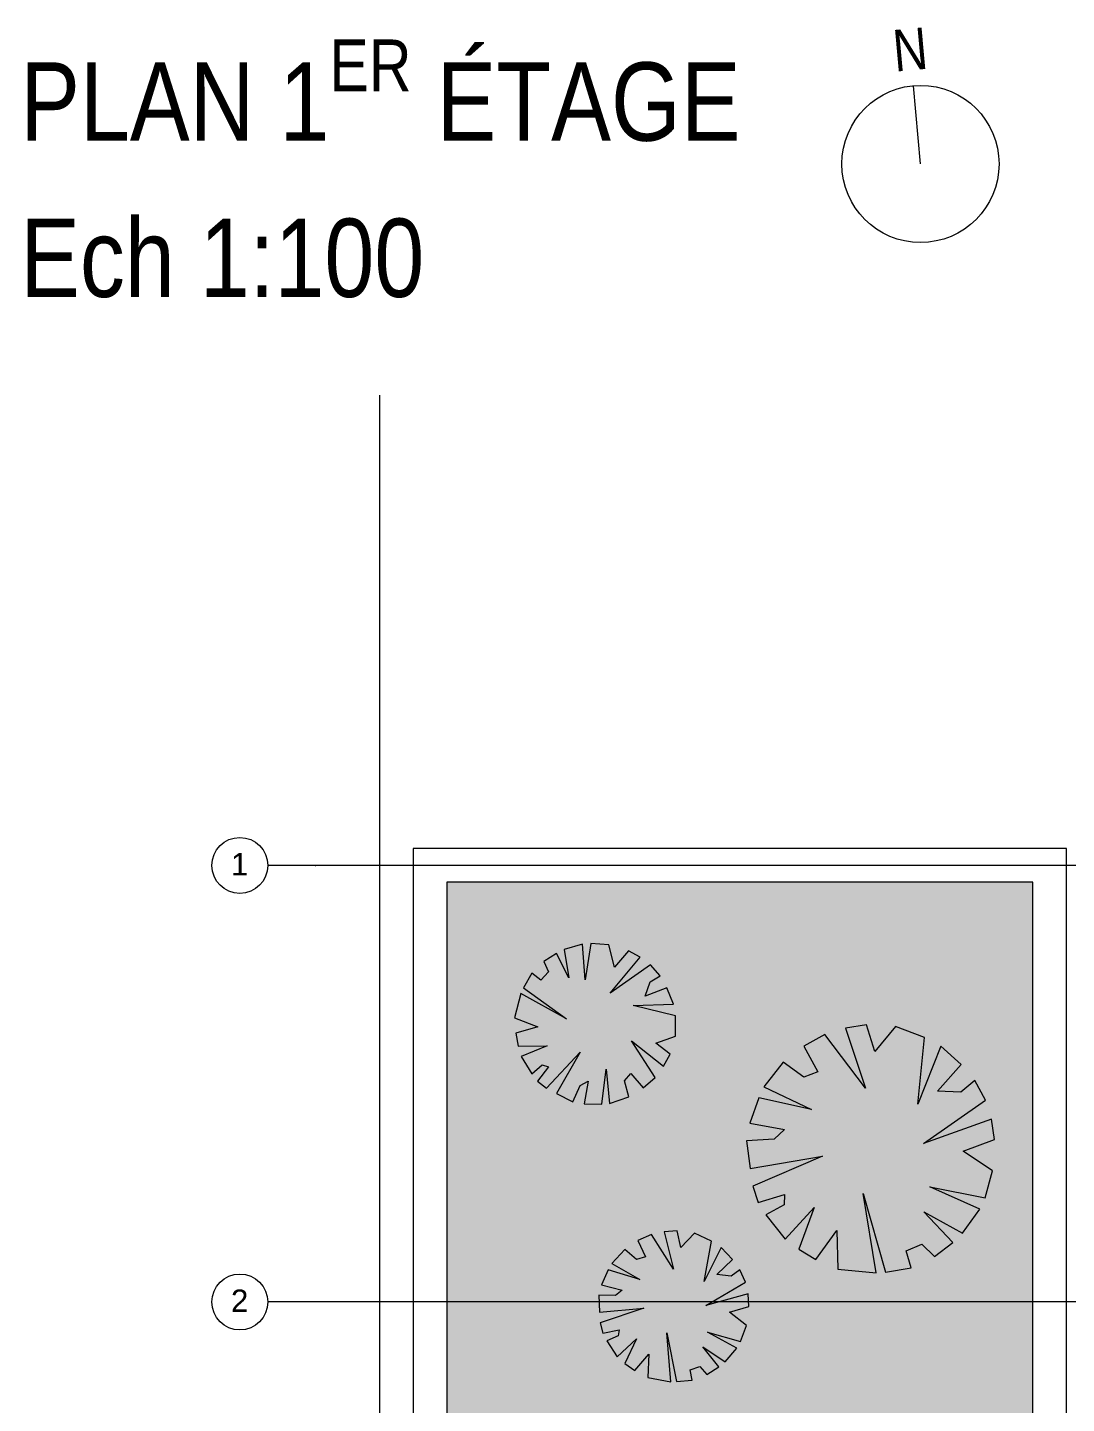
# Model space of a CAD drawing. Header units: centimetres. Extents: x -4381 to 5639, y -3920 to 4826.
# Drawn here: x 45.74 to 55.03, y 71.13 to 83.43 of the extents above; entities that cross this region are included whole.
import ezdxf

# ---------------------------------------------------------------- set-up
doc = ezdxf.new("R2010")
doc.units = ezdxf.units.CM
doc.header["$MEASUREMENT"] = 0
for name, color, linetype, lineweight in [('00-TREES_Pen_No__1', 7, 'Continuous', 5), ('0_Pen_No__1', 7, 'Continuous', 5), ('0_Pen_No__7', 7, 'Continuous', 5), ('Dalles_Pen_No__1', 7, 'Continuous', 5), ('FILES_Pen_No__2', 8, 'Continuous', 5)]:
    doc.layers.add(name, color=color, linetype=linetype, lineweight=lineweight)
for name, color, linetype, lineweight, true_color in [('00-TREES_Pen_No__183', 7, 'Continuous', 5, 0xcaedab), ('00-TREES_Pen_No__185', 7, 'Continuous', 5, 0xbce39b), ('0_Pen_No__58', 7, 'Continuous', 5, 0xdf0000), ('Dalles_Pen_No__181', 7, 'Continuous', 5, 0xddeaa8)]:
    doc.layers.add(name, color=color, linetype=linetype, lineweight=lineweight, true_color=true_color)
doc.styles.add('GENERATED_STYLE_2', font='')
doc.styles.add('GENERATED_STYLE_3', font='arial.ttf')
doc.styles.get('GENERATED_STYLE_2').set_extended_font_data('Arial Narrow Occidental')

msp = doc.modelspace()

# ---------------------------------------------------------------- hatches: boundary and pattern name
at = {"layer": '00-TREES_Pen_No__183', "linetype": 'Continuous', "lineweight": 0, "ltscale": 10, "true_color": 0xd8eaa8}
msp.add_hatch(color=61, dxfattribs=at).paths.add_polyline_path([(52.15977, 72.2173), (52.11072, 72.32782), (52.03075, 72.2715), (51.90365, 72.28578), (52.04366, 72.42052), (51.94247, 72.52859), (51.7917, 72.22409), (51.85765, 72.58294), (51.70371, 72.65467), (51.58199, 72.52877), (51.54873, 72.67722), (51.43361, 72.6671), (51.51597, 72.33448), (51.31876, 72.64224), (51.19881, 72.58912), (51.2651, 72.444), (51.18693, 72.42077), (51.08108, 72.51015), (50.96447, 72.38592), (51.21433, 72.24152), (50.93258, 72.32895), (50.87296, 72.19544), (51.05859, 72.1459), (50.99908, 72.09841), (50.84801, 72.10105), (50.85481, 71.94892), (51.25247, 71.98548), (50.86252, 71.8532), (50.88419, 71.76112), (51.02975, 71.79331), (51.02353, 71.73798), (50.92076, 71.69244), (51.01427, 71.5512), (51.18582, 71.71014), (51.0832, 71.49085), (51.17175, 71.42837), (51.29714, 71.57543), (51.28633, 71.36534), (51.49299, 71.32877), (51.45713, 71.76448), (51.54429, 71.3294), (51.68391, 71.34199), (51.66459, 71.43594), (51.75316, 71.46441), (51.81561, 71.39335), (51.9211, 71.46026), (51.77789, 71.63974), (51.97799, 71.50584), (52.08144, 71.62868), (51.82092, 71.77194), (52.11567, 71.68822), (52.16757, 71.83094), (52.01762, 71.94961), (52.19097, 71.99928), (52.18381, 72.11214), (51.80591, 72.00862)])
at = {"layer": '00-TREES_Pen_No__185', "linetype": 'Continuous', "lineweight": 0, "ltscale": 10, "true_color": 0xcce9b3}
msp.add_hatch(color=254, dxfattribs=at).paths.add_polyline_path([(51.31984, 74.6029, 1), (49.95735, 74.34574, 1)])
at = {"layer": '00-TREES_Pen_No__185', "linetype": 'Continuous', "lineweight": 0, "ltscale": 10, "true_color": 0xbae3ab}
msp.add_hatch(color=9, dxfattribs=at).paths.add_polyline_path([(54.30425, 73.84436), (54.20929, 74.01908), (54.08562, 73.91622), (53.8754, 73.92289), (54.08715, 74.1622), (53.90704, 74.32601), (53.70002, 73.80701), (53.76085, 74.40394), (53.49906, 74.50124), (53.31611, 74.27881), (53.24203, 74.51777), (53.05466, 74.48603), (53.23348, 73.95164), (52.86967, 74.43013), (52.68005, 74.32727), (52.80783, 74.09812), (52.68275, 74.04974), (52.49746, 74.18231), (52.32268, 73.9633), (52.75128, 73.75951), (52.2779, 73.86572), (52.19776, 73.63901), (52.50858, 73.58225), (52.41728, 73.49657), (52.1693, 73.481), (52.20049, 73.23252), (52.84753, 73.34484), (52.22575, 73.07662), (52.2734, 72.92853), (52.50776, 73.00049), (52.50485, 72.90897), (52.34239, 72.82077), (52.51429, 72.60156), (52.77454, 72.8847), (52.63523, 72.51173), (52.78861, 72.42098), (52.97477, 72.67855), (52.98474, 72.33274), (53.32832, 72.30002), (53.21212, 73.00954), (53.41232, 72.30783), (53.63953, 72.34685), (53.59548, 72.49832), (53.73693, 72.55664), (53.84866, 72.4484), (54.01276, 72.57197), (53.75436, 72.84732), (54.1, 72.65418), (54.2534, 72.86917), (53.80748, 73.06968), (54.30166, 72.97128), (54.36794, 73.21207), (54.10651, 73.38684), (54.38412, 73.4911), (54.35751, 73.67516), (53.75168, 73.45569)])
at = {"layer": 'Dalles_Pen_No__181', "linetype": 'Continuous', "lineweight": 0, "ltscale": 10, "true_color": 0x6e7554}
msp.add_hatch(color=67, dxfattribs=at).paths.add_polyline_path([(49.49132, 65.79063), (54.72844, 65.79062), (54.72844, 75.79062), (49.49132, 75.79062)])

# ---------------------------------------------------------------- linework, layer by layer
at = {"layer": '00-TREES_Pen_No__1', "linetype": 'Continuous', "ltscale": 10}
for p, q in [((53.24203, 74.51777), (53.05466, 74.48603)), ((53.31611, 74.27881), (53.24203, 74.51777)), ((53.49906, 74.50124), (53.31611, 74.27881)), ((53.76085, 74.40394), (53.49906, 74.50124)), ((52.86967, 74.43013), (52.68005, 74.32727)), ((53.23348, 73.95164), (52.86967, 74.43013)), ((53.05466, 74.48603), (53.23348, 73.95164)), ((53.70002, 73.80701), (53.76085, 74.40394)), ((52.68005, 74.32727), (52.80783, 74.09812)), ((53.90704, 74.32601), (53.70002, 73.80701)), ((54.08715, 74.1622), (53.90704, 74.32601)), ((52.49746, 74.18231), (52.32268, 73.9633)), ((52.68275, 74.04974), (52.49746, 74.18231)), ((53.8754, 73.92289), (54.08715, 74.1622)), ((52.80783, 74.09812), (52.68275, 74.04974)), ((54.20929, 74.01908), (54.08562, 73.91622)), ((54.30425, 73.84436), (54.20929, 74.01908)), ((52.32268, 73.9633), (52.75128, 73.75951)), ((54.08562, 73.91622), (53.8754, 73.92289)), ((52.2779, 73.86572), (52.19776, 73.63901)), ((52.75128, 73.75951), (52.2779, 73.86572)), ((53.75168, 73.45569), (54.30425, 73.84436)), ((52.19776, 73.63901), (52.50858, 73.58225)), ((54.35751, 73.67516), (53.75168, 73.45569)), ((54.38412, 73.4911), (54.35751, 73.67516)), ((52.50858, 73.58225), (52.41728, 73.49657)), ((52.41728, 73.49657), (52.1693, 73.481)), ((52.1693, 73.481), (52.20049, 73.23252)), ((54.10651, 73.38684), (54.38412, 73.4911)), ((54.36794, 73.21207), (54.10651, 73.38684)), ((52.20049, 73.23252), (52.84753, 73.34484)), ((52.84753, 73.34484), (52.22575, 73.07662)), ((54.30166, 72.97128), (54.36794, 73.21207)), ((52.22575, 73.07662), (52.2734, 72.92853)), ((54.2534, 72.86917), (53.80748, 73.06968)), ((53.80748, 73.06968), (54.30166, 72.97128)), ((52.2734, 72.92853), (52.50776, 73.00049)), ((52.50485, 72.90897), (52.34239, 72.82077)), ((52.50776, 73.00049), (52.50485, 72.90897)), ((53.32832, 72.30002), (53.21212, 73.00954)), ((53.21212, 73.00954), (53.41232, 72.30783)), ((52.34239, 72.82077), (52.51429, 72.60156)), ((52.51429, 72.60156), (52.77454, 72.8847)), ((52.77454, 72.8847), (52.63523, 72.51173)), ((54.01276, 72.57197), (53.75436, 72.84732)), ((53.75436, 72.84732), (54.1, 72.65418)), ((54.1, 72.65418), (54.2534, 72.86917)), ((51.54873, 72.67722), (51.43361, 72.6671)), ((51.43361, 72.6671), (51.51597, 72.33448)), ((51.58199, 72.52877), (51.54873, 72.67722)), ((51.70371, 72.65467), (51.58199, 72.52877)), ((51.85765, 72.58294), (51.70371, 72.65467)), ((52.78861, 72.42098), (52.97477, 72.67855)), ((52.97477, 72.67855), (52.98474, 72.33274)), ((51.31876, 72.64223), (51.19881, 72.58912)), ((51.19881, 72.58912), (51.2651, 72.444)), ((51.51597, 72.33448), (51.31876, 72.64223)), ((51.7917, 72.22409), (51.85765, 72.58294)), ((51.94247, 72.52859), (51.7917, 72.22409)), ((52.04366, 72.42052), (51.94247, 72.52859)), ((53.59548, 72.49832), (53.73693, 72.55664)), ((53.73693, 72.55664), (53.84866, 72.4484)), ((53.84866, 72.4484), (54.01276, 72.57197)), ((51.08108, 72.51015), (50.96447, 72.38592)), ((51.18693, 72.42077), (51.08108, 72.51015)), ((51.2651, 72.444), (51.18693, 72.42077)), ((51.90365, 72.28578), (52.04366, 72.42052)), ((52.63523, 72.51173), (52.78861, 72.42098)), ((53.63953, 72.34685), (53.59548, 72.49832)), ((50.93258, 72.32895), (50.87296, 72.19544)), ((51.21433, 72.24152), (50.93258, 72.32895)), ((50.96447, 72.38592), (51.21433, 72.24152)), ((52.03075, 72.2715), (51.90365, 72.28578)), ((52.11072, 72.32782), (52.03075, 72.2715)), ((52.15977, 72.2173), (52.11072, 72.32782)), ((52.98474, 72.33274), (53.32832, 72.30002)), ((53.41232, 72.30783), (53.63953, 72.34685)), ((50.87296, 72.19544), (51.05859, 72.1459)), ((51.80591, 72.00862), (52.15977, 72.2173)), ((50.99908, 72.09841), (50.84801, 72.10105)), ((50.84801, 72.10105), (50.85481, 71.94892)), ((51.05859, 72.1459), (50.99908, 72.09841)), ((52.18381, 72.11214), (51.80591, 72.00862)), ((52.19097, 71.99928), (52.18381, 72.11214)), ((50.85481, 71.94892), (51.25247, 71.98548)), ((51.25247, 71.98548), (50.86252, 71.8532)), ((52.01762, 71.94961), (52.19097, 71.99928)), ((52.16757, 71.83094), (52.01762, 71.94961)), ((50.86252, 71.8532), (50.88419, 71.76112)), ((50.88419, 71.76112), (51.02975, 71.79331)), ((51.02975, 71.79331), (51.02353, 71.73798)), ((52.11567, 71.68822), (52.16757, 71.83094)), ((51.02353, 71.73798), (50.92076, 71.69244)), ((50.92076, 71.69244), (51.01427, 71.5512)), ((51.01427, 71.5512), (51.18582, 71.71014)), ((51.18582, 71.71014), (51.0832, 71.49085)), ((51.49299, 71.32877), (51.45713, 71.76448)), ((51.45713, 71.76448), (51.54429, 71.3294)), ((52.08144, 71.62868), (51.82092, 71.77194)), ((51.82092, 71.77194), (52.11567, 71.68822)), ((51.17175, 71.42837), (51.29714, 71.57543)), ((51.29714, 71.57543), (51.28633, 71.36534)), ((51.9211, 71.46026), (51.77789, 71.63974)), ((51.77789, 71.63974), (51.97799, 71.50584)), ((51.97799, 71.50584), (52.08144, 71.62868)), ((51.0832, 71.49085), (51.17175, 71.42837)), ((51.66459, 71.43594), (51.75316, 71.46441)), ((51.68391, 71.34199), (51.66459, 71.43594)), ((51.75316, 71.46441), (51.81561, 71.39335)), ((51.81561, 71.39335), (51.9211, 71.46026)), ((51.28633, 71.36534), (51.49299, 71.32877)), ((51.54429, 71.3294), (51.68391, 71.34199))]:
    msp.add_line(p, q, dxfattribs=at)
at = {"layer": '00-TREES_Pen_No__1', "linetype": 'Continuous', "ltscale": 10, "flags": 128}
msp.add_lwpolyline([(50.68389, 74.27222), (50.47201, 73.9018), (50.6169, 73.82772), (50.68133, 73.97578), (50.75388, 74.01258), (50.71974, 73.81013), (50.87599, 73.80889), (50.91591, 74.1216), (50.94551, 73.81464), (51.11801, 73.87293), (51.07805, 74.01548), (51.1353, 74.08118), (51.247, 73.95238), (51.35183, 74.04545), (51.14006, 74.37365), (51.42694, 74.14609), (51.48781, 74.25353), (51.35823, 74.35169), (51.53462, 74.41421), (51.53314, 74.59569), (51.15499, 74.6907), (51.5179, 74.70226), (51.45771, 74.84857), (51.26462, 74.77219), (51.30709, 74.9021), (51.39731, 74.95487), (51.3116, 75.05157), (50.9518, 74.80005), (51.22002, 75.12157), (51.11346, 75.17858), (50.9883, 75.03207), (50.93942, 75.23048), (50.77764, 75.2433), (50.72833, 74.91961), (50.70457, 75.23643), (50.53926, 75.19031), (50.58072, 74.93639), (50.46972, 75.15522), (50.35789, 75.08232), (50.39928, 74.9901), (50.33233, 74.9166), (50.24955, 74.97705), (50.1754, 74.84688), (50.55977, 74.5692), (50.15204, 74.79729), (50.09595, 74.58014), (50.30501, 74.49748), (50.10643, 74.44078), (50.12791, 74.32698), (50.38662, 74.32951), (50.15602, 74.23321), (50.25188, 74.07965), (50.34173, 74.15938), (50.39828, 74.14089), (50.30244, 74.01364), (50.38236, 73.95175)], close=True, dxfattribs=at)
at = {"layer": '0_Pen_No__1', "linetype": 'Continuous', "ltscale": 10, "flags": 128}
msp.add_lwpolyline([(55.02844, 76.09063), (49.19132, 76.09063), (49.19132, 65.49063), (55.02844, 65.49063)], close=True, dxfattribs=at)
at = {"layer": '0_Pen_No__58', "linetype": 'Continuous', "ltscale": 10, "flags": 128}
msp.add_lwpolyline([(89.78092, 80.14172), (89.84983, 47.36962), (48.89172, 47.36962), (48.89124, 80.14172)], dxfattribs=at)
at = {"layer": '0_Pen_No__7', "linetype": 'Continuous', "ltscale": 10}
msp.add_line((53.72373, 82.20685), (53.66064, 82.90618), dxfattribs=at)
msp.add_circle((53.72373, 82.20685), 0.70217, dxfattribs=at)
at = {"layer": 'Dalles_Pen_No__1', "linetype": 'Continuous', "ltscale": 10}
for p, q in [((54.72844, 75.79062), (49.49132, 75.79062)), ((49.49132, 75.79062), (49.49132, 65.79063)), ((54.72844, 65.79062), (54.72844, 75.79062))]:
    msp.add_line(p, q, dxfattribs=at)
at = {"layer": 'FILES_Pen_No__2', "linetype": 'Continuous', "ltscale": 10}
for p, q in [((48.31654, 75.94063), (47.89146, 75.94063)), ((84.00637, 75.94063), (48.31654, 75.94063)), ((48.89146, 72.04063), (47.89146, 72.04063)), ((83.43146, 72.04063), (48.89146, 72.04063))]:
    msp.add_line(p, q, dxfattribs=at)
for centre in [(47.64146, 75.94063), (47.64146, 72.04063)]:
    msp.add_circle(centre, 0.25, dxfattribs=at)
for p in [(48.31654, 75.94063), (48.31654, 75.94063), (48.89146, 72.04063), (48.89146, 72.04063)]:
    msp.add_point(p, dxfattribs=at)

# ---------------------------------------------------------------- texts
at = {"layer": '0_Pen_No__7', "linetype": 'Continuous', "insert": (53.61472, 83.41511), "char_height": 0.3717596, "attachment_point": 2, "rotation": 5.155165, "style": 'GENERATED_STYLE_2'}
msp.add_mtext('\\A1;{\\fArial Narrow Occidental|b0|i0|c0|p34;N}', dxfattribs=at)
at = {"layer": '0_Pen_No__7', "linetype": 'Continuous', "insert": (45.67805, 81.00873), "char_height": 0.7, "width": 8.6216258, "attachment_point": 7, "line_spacing_factor": 1.196104, "style": 'GENERATED_STYLE_2'}
msp.add_mtext('\\A1;{\\fArial Narrow Occidental|b0|i0|c0|p34;PLAN 1\\fArial Narrow Occidental|b0|i0|c0|p34;\\A1{\\H.66x;\\SER^  ;}\\fArial Narrow Occidental|b0|i0|c0|p34; ÉTAGE\\P\\fArial Narrow Occidental|b0|i0|c0|p34;Ech 1:100}', dxfattribs=at)
at = {"layer": 'FILES_Pen_No__2', "linetype": 'Continuous', "char_height": 0.2, "attachment_point": 6, "style": 'GENERATED_STYLE_3'}
for s, insert in [('\\A1;{\\fArial|b0|i0|c0|p34;1}', (47.71734, 75.95205)), ('\\A1;{\\fArial|b0|i0|c0|p34;2}', (47.71734, 72.05205))]:
    msp.add_mtext(s, dxfattribs=dict(at, insert=insert))

doc.saveas('drawing.dxf')
